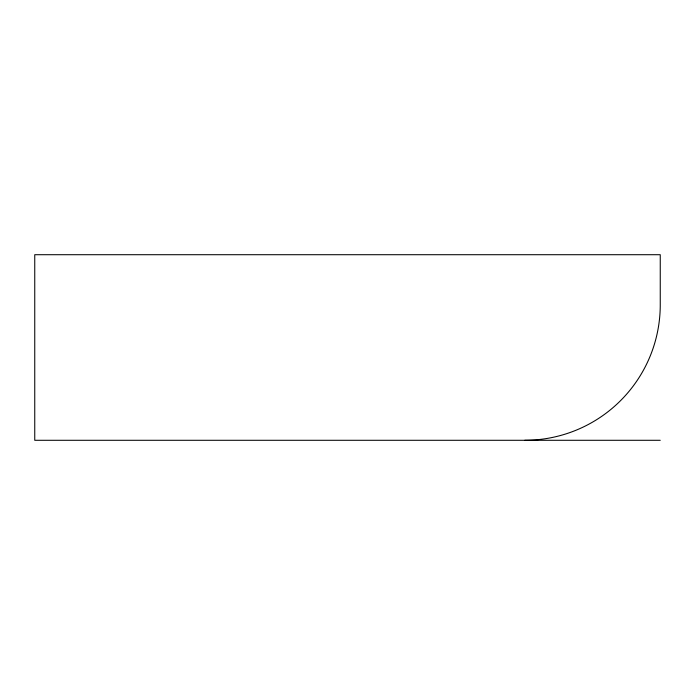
<?xml version="1.0" encoding="UTF-8"?>
<svg xmlns="http://www.w3.org/2000/svg" width="695" height="695" viewBox="0 0 695 695"><rect width="100%" height="100%" fill="white"/><g stroke="black" fill="none" stroke-linecap="round" stroke-linejoin="round"><path stroke-width="1.04" d="M660.25 440.291L34.75 440.291L34.75 254.709L660.25 254.709L660.25 304.653A135.447 135.447 0 0 1 524.803 440.291"/></g></svg>
